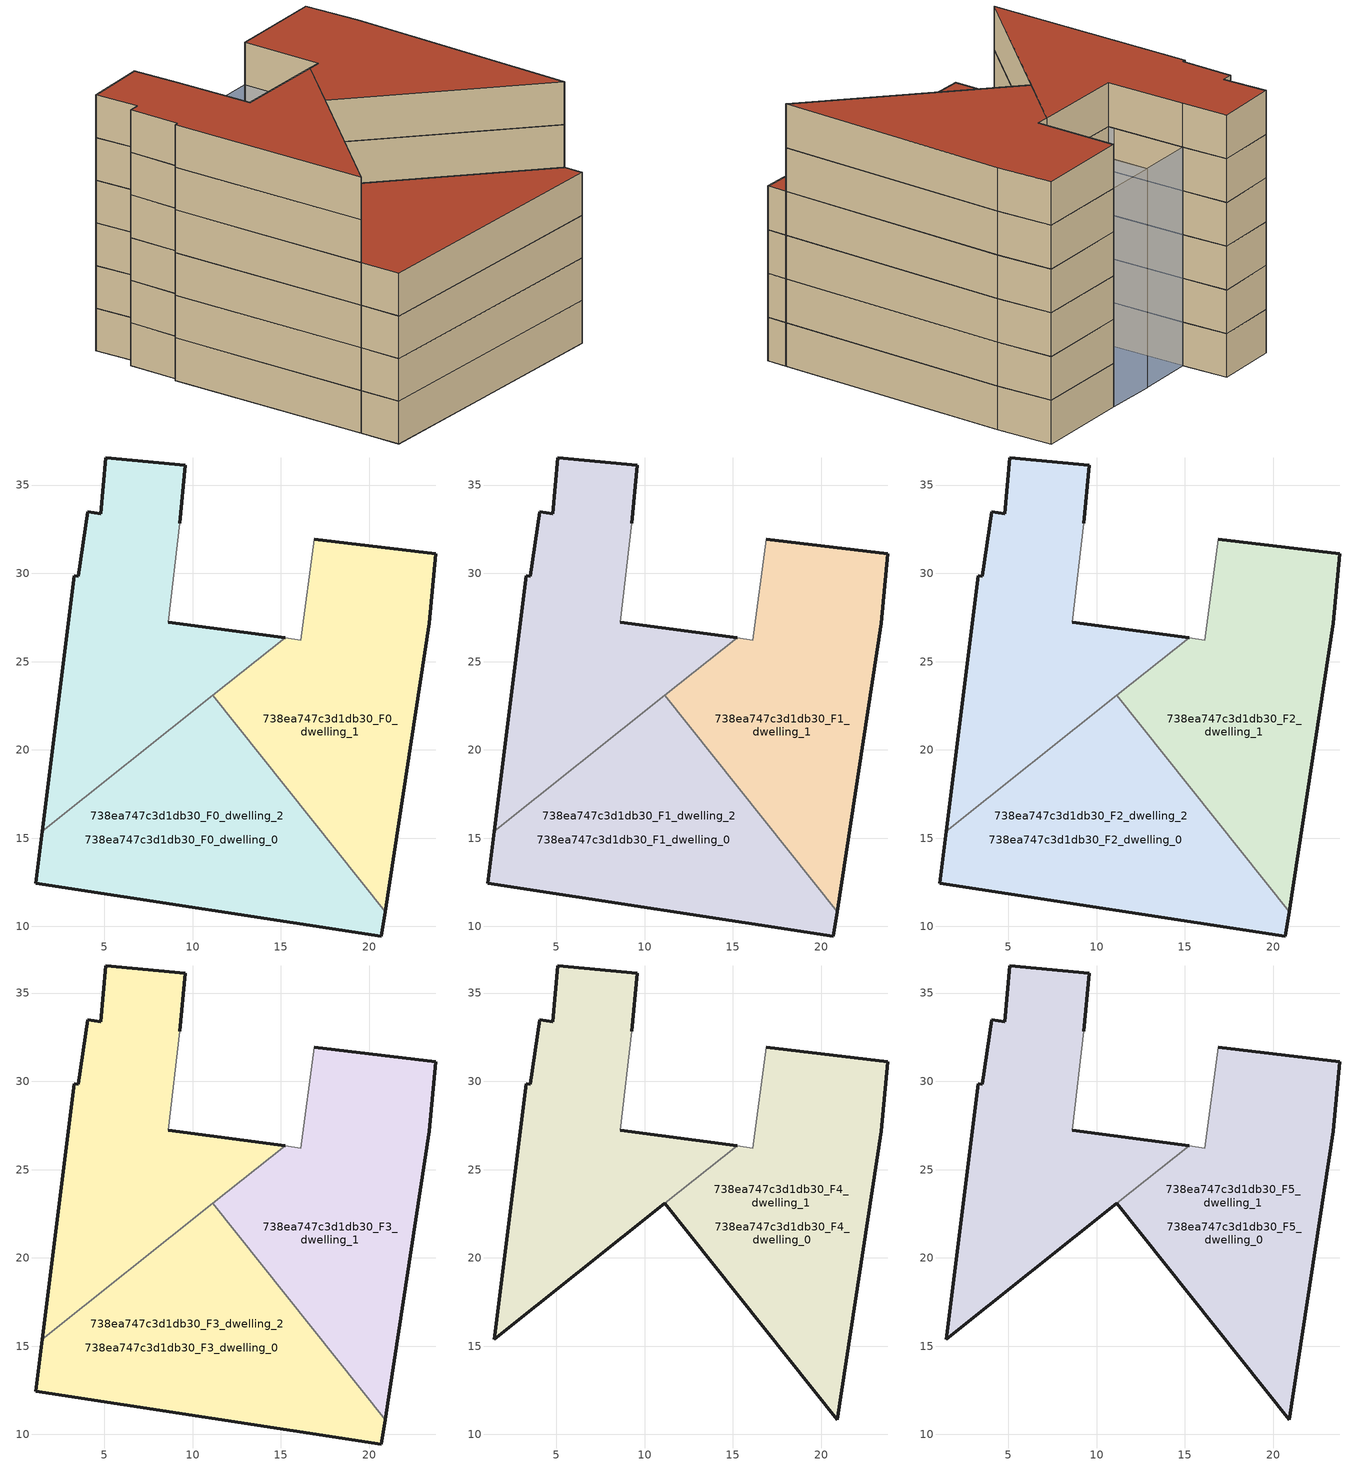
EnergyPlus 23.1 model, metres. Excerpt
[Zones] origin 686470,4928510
738ea747c3d1db30_F0_dwelling_0
 floor ground (EU_floor_Construction): 15.23,26.34 8.63,27.23 9.27,32.84 9.58,36.11 5.08,36.53 4.79,33.38 4.05,33.48 3.52,29.82 3.29,29.85 1.48,15.4 z0; 20.9,10.83 23.4,27.17 23.77,31.12 16.88,31.94 16.13,26.22 15.23,26.34 11.15,23.09 z0; 20.69,9.46 20.9,10.83 11.15,23.09 1.48,15.4 1.11,12.46 z0
 wall outside (EU_wall_Construction): 8.63,27.23 15.23,26.34 / 1.48,15.4 3.29,29.85 3.52,29.82 4.05,33.48 4.79,33.38 5.08,36.53 9.58,36.11 9.27,32.84 z0:3
 wall adiabatic (EU_wall_Construction): 9.27,32.84 8.63,27.23 z0:3
 wall to 738ea747c3d1db30_F0_dwelling_2 (EU_wall_Construction): 11.15,23.09 1.48,15.4 z0:3
 wall to 738ea747c3d1db30_F0_dwelling_1 (EU_wall_Construction): 15.23,26.34 11.15,23.09 z0:3
738ea747c3d1db30_F0_dwelling_1
 floor ground (EU_floor_Construction): 15.23,26.34 8.63,27.23 9.27,32.84 9.58,36.11 5.08,36.53 4.79,33.38 4.05,33.48 3.52,29.82 3.29,29.85 1.48,15.4 z0; 20.9,10.83 23.4,27.17 23.77,31.12 16.88,31.94 16.13,26.22 15.23,26.34 11.15,23.09 z0
 wall outside (EU_wall_Construction): 16.89,31.94 23.77,31.12 23.4,27.17 20.9,10.83 z0:3
 wall adiabatic (EU_wall_Construction): 15.23,26.34 16.13,26.22 16.89,31.94 z0:3
 wall to 738ea747c3d1db30_F0_dwelling_2 (EU_wall_Construction): 20.9,10.83 11.15,23.09 z0:3
738ea747c3d1db30_F0_dwelling_2
 floor ground (EU_floor_Construction): 15.23,26.34 8.63,27.23 9.27,32.84 9.58,36.11 5.08,36.53 4.79,33.38 4.05,33.48 3.52,29.82 3.29,29.85 1.48,15.4 z0; 20.69,9.46 20.9,10.83 11.15,23.09 1.48,15.4 1.11,12.46 z0
 wall outside (EU_wall_Construction): 20.9,10.83 20.69,9.46 1.11,12.46 1.48,15.4 z0:3
738ea747c3d1db30_F1_dwelling_0
 floor to 738ea747c3d1db30_F0_dwelling_0 (EU_floor_Construction): 15.23,26.34 8.63,27.23 9.27,32.84 9.58,36.11 5.08,36.53 4.79,33.38 4.05,33.48 3.52,29.82 3.29,29.85 1.48,15.4 z3
 floor adiabatic (EU_floor_Construction): 20.9,10.83 23.4,27.17 23.77,31.12 16.88,31.94 16.13,26.22 15.23,26.34 11.15,23.09 z3; 20.69,9.46 20.9,10.83 11.15,23.09 1.48,15.4 1.11,12.46 z3
 wall outside (EU_wall_Construction): 8.63,27.23 15.23,26.34 / 1.48,15.4 3.29,29.85 3.52,29.82 4.05,33.48 4.79,33.38 5.08,36.53 9.58,36.11 9.27,32.84 z3:6
 wall adiabatic (EU_wall_Construction): 9.27,32.84 8.63,27.23 z3:6
 wall to 738ea747c3d1db30_F1_dwelling_2 (EU_wall_Construction): 11.15,23.09 1.48,15.4 z3:6
 wall to 738ea747c3d1db30_F1_dwelling_1 (EU_wall_Construction): 15.23,26.34 11.15,23.09 z3:6
738ea747c3d1db30_F1_dwelling_1
 floor to 738ea747c3d1db30_F0_dwelling_1 (EU_floor_Construction): 20.9,10.83 23.4,27.17 23.77,31.12 16.88,31.94 16.13,26.22 15.23,26.34 11.15,23.09 z3
 floor adiabatic (EU_floor_Construction): 15.23,26.34 8.63,27.23 9.27,32.84 9.58,36.11 5.08,36.53 4.79,33.38 4.05,33.48 3.52,29.82 3.29,29.85 1.48,15.4 z3
 wall outside (EU_wall_Construction): 16.89,31.94 23.77,31.12 23.4,27.17 20.9,10.83 z3:6
 wall adiabatic (EU_wall_Construction): 15.23,26.34 16.13,26.22 16.89,31.94 z3:6
 wall to 738ea747c3d1db30_F1_dwelling_2 (EU_wall_Construction): 20.9,10.83 11.15,23.09 z3:6
738ea747c3d1db30_F1_dwelling_2
 floor to 738ea747c3d1db30_F0_dwelling_2 (EU_floor_Construction): 15.23,26.34 8.63,27.23 9.27,32.84 9.58,36.11 5.08,36.53 4.79,33.38 4.05,33.48 3.52,29.82 3.29,29.85 1.48,15.4 z3; 20.69,9.46 20.9,10.83 11.15,23.09 1.48,15.4 1.11,12.46 z3
 wall outside (EU_wall_Construction): 20.9,10.83 20.69,9.46 1.11,12.46 1.48,15.4 z3:6
738ea747c3d1db30_F2_dwelling_0
 floor to 738ea747c3d1db30_F1_dwelling_0 (EU_floor_Construction): 15.23,26.34 8.63,27.23 9.27,32.84 9.58,36.11 5.08,36.53 4.79,33.38 4.05,33.48 3.52,29.82 3.29,29.85 1.48,15.4 z6
 floor adiabatic (EU_floor_Construction): 20.9,10.83 23.4,27.17 23.77,31.12 16.88,31.94 16.13,26.22 15.23,26.34 11.15,23.09 z6; 20.69,9.46 20.9,10.83 11.15,23.09 1.48,15.4 1.11,12.46 z6
 wall outside (EU_wall_Construction): 8.63,27.23 15.23,26.34 / 1.48,15.4 3.29,29.85 3.52,29.82 4.05,33.48 4.79,33.38 5.08,36.53 9.58,36.11 9.27,32.84 z6:9
 wall adiabatic (EU_wall_Construction): 9.27,32.84 8.63,27.23 z6:9
 wall to 738ea747c3d1db30_F2_dwelling_2 (EU_wall_Construction): 11.15,23.09 1.48,15.4 z6:9
 wall to 738ea747c3d1db30_F2_dwelling_1 (EU_wall_Construction): 15.23,26.34 11.15,23.09 z6:9
738ea747c3d1db30_F2_dwelling_1
 floor to 738ea747c3d1db30_F1_dwelling_1 (EU_floor_Construction): 20.9,10.83 23.4,27.17 23.77,31.12 16.88,31.94 16.13,26.22 15.23,26.34 11.15,23.09 z6
 floor adiabatic (EU_floor_Construction): 15.23,26.34 8.63,27.23 9.27,32.84 9.58,36.11 5.08,36.53 4.79,33.38 4.05,33.48 3.52,29.82 3.29,29.85 1.48,15.4 z6
 wall outside (EU_wall_Construction): 16.89,31.94 23.77,31.12 23.4,27.17 20.9,10.83 z6:9
 wall adiabatic (EU_wall_Construction): 15.23,26.34 16.13,26.22 16.89,31.94 z6:9
 wall to 738ea747c3d1db30_F2_dwelling_2 (EU_wall_Construction): 20.9,10.83 11.15,23.09 z6:9
738ea747c3d1db30_F2_dwelling_2
 floor to 738ea747c3d1db30_F1_dwelling_2 (EU_floor_Construction): 15.23,26.34 8.63,27.23 9.27,32.84 9.58,36.11 5.08,36.53 4.79,33.38 4.05,33.48 3.52,29.82 3.29,29.85 1.48,15.4 z6; 20.69,9.46 20.9,10.83 11.15,23.09 1.48,15.4 1.11,12.46 z6
 wall outside (EU_wall_Construction): 20.9,10.83 20.69,9.46 1.11,12.46 1.48,15.4 z6:9
738ea747c3d1db30_F3_dwelling_0
 floor to 738ea747c3d1db30_F2_dwelling_0 (EU_floor_Construction): 15.23,26.34 8.63,27.23 9.27,32.84 9.58,36.11 5.08,36.53 4.79,33.38 4.05,33.48 3.52,29.82 3.29,29.85 1.48,15.4 z9
 floor adiabatic (EU_floor_Construction): 20.9,10.83 23.4,27.17 23.77,31.12 16.88,31.94 16.13,26.22 15.23,26.34 11.15,23.09 z9; 20.69,9.46 20.9,10.83 11.15,23.09 1.48,15.4 1.11,12.46 z9
 wall outside (EU_wall_Construction): 8.63,27.23 15.23,26.34 / 1.48,15.4 3.29,29.85 3.52,29.82 4.05,33.48 4.79,33.38 5.08,36.53 9.58,36.11 9.27,32.84 z9:12
 wall adiabatic (EU_wall_Construction): 9.27,32.84 8.63,27.23 z9:12
 wall to 738ea747c3d1db30_F3_dwelling_2 (EU_wall_Construction): 11.15,23.09 1.48,15.4 z9:12
 wall to 738ea747c3d1db30_F3_dwelling_1 (EU_wall_Construction): 15.23,26.34 11.15,23.09 z9:12
 roof outside (EU_floor_Construction): 11.15,23.09 20.9,10.83 20.69,9.46 1.11,12.46 1.48,15.4 z12
738ea747c3d1db30_F3_dwelling_1
 floor to 738ea747c3d1db30_F2_dwelling_1 (EU_floor_Construction): 20.9,10.83 23.4,27.17 23.77,31.12 16.88,31.94 16.13,26.22 15.23,26.34 11.15,23.09 z9
 floor adiabatic (EU_floor_Construction): 15.23,26.34 8.63,27.23 9.27,32.84 9.58,36.11 5.08,36.53 4.79,33.38 4.05,33.48 3.52,29.82 3.29,29.85 1.48,15.4 z9
 wall outside (EU_wall_Construction): 16.89,31.94 23.77,31.12 23.4,27.17 20.9,10.83 z9:12
 wall adiabatic (EU_wall_Construction): 15.23,26.34 16.13,26.22 16.89,31.94 z9:12
 wall to 738ea747c3d1db30_F3_dwelling_2 (EU_wall_Construction): 20.9,10.83 11.15,23.09 z9:12
738ea747c3d1db30_F3_dwelling_2
 floor to 738ea747c3d1db30_F2_dwelling_2 (EU_floor_Construction): 15.23,26.34 8.63,27.23 9.27,32.84 9.58,36.11 5.08,36.53 4.79,33.38 4.05,33.48 3.52,29.82 3.29,29.85 1.48,15.4 z9; 20.69,9.46 20.9,10.83 11.15,23.09 1.48,15.4 1.11,12.46 z9
 wall outside (EU_wall_Construction): 20.9,10.83 20.69,9.46 1.11,12.46 1.48,15.4 z9:12
 ceiling adiabatic (EU_roof_Construction): 9.58,36.11 9.27,32.84 8.63,27.23 15.23,26.34 1.48,15.4 3.29,29.85 3.52,29.82 4.05,33.48 4.79,33.38 5.08,36.53 z12
 roof outside (EU_roof_Construction): 11.15,23.09 20.9,10.83 20.69,9.46 1.11,12.46 1.48,15.4 z12
738ea747c3d1db30_F4_dwelling_0
 floor to 738ea747c3d1db30_F3_dwelling_0 (EU_floor_Construction): 15.23,26.34 8.63,27.23 9.27,32.84 9.58,36.11 5.08,36.53 4.79,33.38 4.05,33.48 3.52,29.82 3.29,29.85 1.48,15.4 z12
 floor adiabatic (EU_floor_Construction): 20.9,10.83 23.4,27.17 23.77,31.12 16.88,31.94 16.13,26.22 15.23,26.34 11.15,23.09 z12
 wall outside (EU_wall_Construction): 8.63,27.23 15.23,26.34 / 11.15,23.09 1.48,15.4 3.29,29.85 3.52,29.82 4.05,33.48 4.79,33.38 5.08,36.53 9.58,36.11 9.27,32.84 z12:15
 wall adiabatic (EU_wall_Construction): 9.27,32.84 8.63,27.23 z12:15
 wall to 738ea747c3d1db30_F4_dwelling_1 (EU_wall_Construction): 15.23,26.34 11.15,23.09 z12:15
738ea747c3d1db30_F4_dwelling_1
 floor to 738ea747c3d1db30_F3_dwelling_1 (EU_floor_Construction): 15.23,26.34 8.63,27.23 9.27,32.84 9.58,36.11 5.08,36.53 4.79,33.38 4.05,33.48 3.52,29.82 3.29,29.85 1.48,15.4 z12; 20.9,10.83 23.4,27.17 23.77,31.12 16.88,31.94 16.13,26.22 15.23,26.34 11.15,23.09 z12
 wall outside (EU_wall_Construction): 16.89,31.94 23.77,31.12 23.4,27.17 20.9,10.83 11.15,23.09 z12:15
 wall adiabatic (EU_wall_Construction): 15.23,26.34 16.13,26.22 16.89,31.94 z12:15
738ea747c3d1db30_F5_dwelling_0
 floor adiabatic (EU_floor_Construction): 15.23,26.34 8.63,27.23 9.27,32.84 9.58,36.11 5.08,36.53 4.79,33.38 4.05,33.48 3.52,29.82 3.29,29.85 1.48,15.4 z15; 20.9,10.83 23.4,27.17 23.77,31.12 16.88,31.94 16.13,26.22 15.23,26.34 11.15,23.09 z15
 wall outside (EU_wall_Construction): 8.63,27.23 15.23,26.34 / 11.15,23.09 1.48,15.4 3.29,29.85 3.52,29.82 4.05,33.48 4.79,33.38 5.08,36.53 9.58,36.11 9.27,32.84 z15:18
 wall adiabatic (EU_wall_Construction): 9.27,32.84 8.63,27.23 z15:18
 wall to 738ea747c3d1db30_F5_dwelling_1 (EU_wall_Construction): 15.23,26.34 11.15,23.09 z15:18
 roof outside (EU_roof_Construction): 9.58,36.11 9.27,32.84 8.63,27.23 15.23,26.34 1.48,15.4 3.29,29.85 3.52,29.82 4.05,33.48 4.79,33.38 5.08,36.53 z18; 23.77,31.12 23.4,27.17 20.9,10.83 11.15,23.09 15.23,26.34 16.13,26.22 16.88,31.94 z18
738ea747c3d1db30_F5_dwelling_1
 floor to 738ea747c3d1db30_F4_dwelling_1 (EU_floor_Construction): 15.23,26.34 8.63,27.23 9.27,32.84 9.58,36.11 5.08,36.53 4.79,33.38 4.05,33.48 3.52,29.82 3.29,29.85 1.48,15.4 z15; 20.9,10.83 23.4,27.17 23.77,31.12 16.88,31.94 16.13,26.22 15.23,26.34 11.15,23.09 z15
 wall outside (EU_wall_Construction): 16.89,31.94 23.77,31.12 23.4,27.17 20.9,10.83 11.15,23.09 z15:18
 wall adiabatic (EU_wall_Construction): 15.23,26.34 16.13,26.22 16.89,31.94 z15:18
 roof outside (EU_roof_Construction): 9.58,36.11 9.27,32.84 8.63,27.23 15.23,26.34 1.48,15.4 3.29,29.85 3.52,29.82 4.05,33.48 4.79,33.38 5.08,36.53 z18; 23.77,31.12 23.4,27.17 20.9,10.83 11.15,23.09 15.23,26.34 16.13,26.22 16.88,31.94 z18
shading: 16.88,31.94 16.13,26.22 / 16.13,26.22 12.54,26.69 / 12.54,26.69 13.29,32.41 / 13.29,32.41 16.88,31.94 / 8.62,27.15 9.27,32.84 / 9.27,32.84 13.29,32.38 / 13.29,32.38 12.64,26.69 / 12.64,26.69 8.62,27.15 z0:15
[Building]
EU S2 Campaign: North Axis=0; Terrain=City; Solar Distribution=FullExterior
[Site:Location]
Bologna: Latitude=44.5; Longitude=11.25; Time Zone=1; Elevation=37
[SizingPeriod:WeatherFileDays]
AnnualSizingPeriod: Begin Month=1; Begin Day of Month=1; End Month=12; End Day of Month=31; Day of Week for Start Day=Monday; Use Weather File Daylight Saving Period=No; Use Weather File Rain and Snow Indicators=No
[MATERIAL]
EU_InternalMass_Material: Roughness=MediumRough; Thickness=0.1; Conductivity=1; Density=1800; Specific Heat=900; Thermal Absorptance=0.9; Solar Absorptance=0.7; Visible Absorptance=0.7
[MATERIAL:NOMASS] Roughness=MediumRough; Thermal Absorptance=0.9; Solar Absorptance=0.7; Visible Absorptance=0.7
Name | Thermal Resistance
EU_wall_NoMass | 0.905828
EU_roof_NoMass | 0.37593
EU_floor_NoMass | 0.67114
[CONSTRUCTION]
EU_wall_Construction: EU_wall_NoMass
EU_roof_Construction: EU_roof_NoMass
EU_floor_Construction: EU_floor_NoMass
EU_InternalMass_Construction: EU_InternalMass_Material
[ZONE] Type=1; Multiplier=1; Ceiling Height=autocalculate; Floor Area=autocalculate; Part of Total Floor Area=Yes
Name | Volume
738ea747c3d1db30_F0_dwelling_0; 738ea747c3d1db30_F1_dwelling_0; 738ea747c3d1db30_F2_dwelling_0; 738ea747c3d1db30_F3_dwelling_0 | 1207.69
738ea747c3d1db30_F4_dwelling_0; 738ea747c3d1db30_F5_dwelling_0; 738ea747c3d1db30_F0_dwelling_1; 738ea747c3d1db30_F1_dwelling_1; 738ea747c3d1db30_F2_dwelling_1; 738ea747c3d1db30_F3_dwelling_1; 738ea747c3d1db30_F4_dwelling_1; 738ea747c3d1db30_F5_dwelling_1 | 788.041
738ea747c3d1db30_F0_dwelling_2; 738ea747c3d1db30_F1_dwelling_2; 738ea747c3d1db30_F2_dwelling_2; 738ea747c3d1db30_F3_dwelling_2 | 788.072
[INTERNALMASS] Construction=EU_InternalMass_Construction
Name | Zone or ZoneList | Surface Area
738ea747c3d1db30_F0_dwelling_0_EU_InternalMass | 738ea747c3d1db30_F0_dwelling_0 | 122.807
738ea747c3d1db30_F0_dwelling_1_EU_InternalMass | 738ea747c3d1db30_F0_dwelling_1 | 139.871
738ea747c3d1db30_F0_dwelling_2_EU_InternalMass | 738ea747c3d1db30_F0_dwelling_2 | 139.892
738ea747c3d1db30_F1_dwelling_0_EU_InternalMass | 738ea747c3d1db30_F1_dwelling_0 | 122.807
738ea747c3d1db30_F1_dwelling_1_EU_InternalMass | 738ea747c3d1db30_F1_dwelling_1 | 139.871
738ea747c3d1db30_F1_dwelling_2_EU_InternalMass | 738ea747c3d1db30_F1_dwelling_2 | 139.892
738ea747c3d1db30_F2_dwelling_0_EU_InternalMass | 738ea747c3d1db30_F2_dwelling_0 | 122.807
738ea747c3d1db30_F2_dwelling_1_EU_InternalMass | 738ea747c3d1db30_F2_dwelling_1 | 139.871
738ea747c3d1db30_F2_dwelling_2_EU_InternalMass | 738ea747c3d1db30_F2_dwelling_2 | 139.892
738ea747c3d1db30_F3_dwelling_0_EU_InternalMass | 738ea747c3d1db30_F3_dwelling_0 | 122.807
738ea747c3d1db30_F3_dwelling_1_EU_InternalMass | 738ea747c3d1db30_F3_dwelling_1 | 139.871
738ea747c3d1db30_F3_dwelling_2_EU_InternalMass | 738ea747c3d1db30_F3_dwelling_2 | 139.892
738ea747c3d1db30_F4_dwelling_0_EU_InternalMass | 738ea747c3d1db30_F4_dwelling_0 | 201.276
738ea747c3d1db30_F4_dwelling_1_EU_InternalMass | 738ea747c3d1db30_F4_dwelling_1 | 201.285
738ea747c3d1db30_F5_dwelling_0_EU_InternalMass | 738ea747c3d1db30_F5_dwelling_0 | 201.276
738ea747c3d1db30_F5_dwelling_1_EU_InternalMass | 738ea747c3d1db30_F5_dwelling_1 | 201.285
[OTHEREQUIPMENT] Fuel Type=Electricity; Design Level Calculation Method=Watts/Area; Power per Zone Floor Area=1; Fraction Latent=0; Fraction Radiant=0; Fraction Lost=0; Carbon Dioxide Generation Rate=0; EndUse Subcategory=EU_Step8_InternalGains
Name | Zone or ZoneList or Space or SpaceList | Schedule
EU_Step8_InternalGain_738ea747c3d1db30_F0_dwelling_0_f000 | 738ea747c3d1db30_F0_dwelling_0 | EU_Step8_GainSchedule_738ea747c3d1db30_F0_dwelling_0_f000
EU_Step8_InternalGain_738ea747c3d1db30_F0_dwelling_1_f000 | 738ea747c3d1db30_F0_dwelling_1 | EU_Step8_GainSchedule_738ea747c3d1db30_F0_dwelling_1_f000
EU_Step8_InternalGain_738ea747c3d1db30_F0_dwelling_2_f000 | 738ea747c3d1db30_F0_dwelling_2 | EU_Step8_GainSchedule_738ea747c3d1db30_F0_dwelling_2_f000
EU_Step8_InternalGain_738ea747c3d1db30_F1_dwelling_0_f000 | 738ea747c3d1db30_F1_dwelling_0 | EU_Step8_GainSchedule_738ea747c3d1db30_F1_dwelling_0_f000
EU_Step8_InternalGain_738ea747c3d1db30_F1_dwelling_1_f000 | 738ea747c3d1db30_F1_dwelling_1 | EU_Step8_GainSchedule_738ea747c3d1db30_F1_dwelling_1_f000
EU_Step8_InternalGain_738ea747c3d1db30_F1_dwelling_2_f000 | 738ea747c3d1db30_F1_dwelling_2 | EU_Step8_GainSchedule_738ea747c3d1db30_F1_dwelling_2_f000
EU_Step8_InternalGain_738ea747c3d1db30_F2_dwelling_0_f000 | 738ea747c3d1db30_F2_dwelling_0 | EU_Step8_GainSchedule_738ea747c3d1db30_F2_dwelling_0_f000
EU_Step8_InternalGain_738ea747c3d1db30_F2_dwelling_1_f000 | 738ea747c3d1db30_F2_dwelling_1 | EU_Step8_GainSchedule_738ea747c3d1db30_F2_dwelling_1_f000
EU_Step8_InternalGain_738ea747c3d1db30_F2_dwelling_2_f000 | 738ea747c3d1db30_F2_dwelling_2 | EU_Step8_GainSchedule_738ea747c3d1db30_F2_dwelling_2_f000
EU_Step8_InternalGain_738ea747c3d1db30_F3_dwelling_0_f000 | 738ea747c3d1db30_F3_dwelling_0 | EU_Step8_GainSchedule_738ea747c3d1db30_F3_dwelling_0_f000
EU_Step8_InternalGain_738ea747c3d1db30_F3_dwelling_1_f000 | 738ea747c3d1db30_F3_dwelling_1 | EU_Step8_GainSchedule_738ea747c3d1db30_F3_dwelling_1_f000
EU_Step8_InternalGain_738ea747c3d1db30_F3_dwelling_2_f000 | 738ea747c3d1db30_F3_dwelling_2 | EU_Step8_GainSchedule_738ea747c3d1db30_F3_dwelling_2_f000
EU_Step8_InternalGain_738ea747c3d1db30_F4_dwelling_0_f000 | 738ea747c3d1db30_F4_dwelling_0 | EU_Step8_GainSchedule_738ea747c3d1db30_F4_dwelling_0_f000
EU_Step8_InternalGain_738ea747c3d1db30_F4_dwelling_1_f000 | 738ea747c3d1db30_F4_dwelling_1 | EU_Step8_GainSchedule_738ea747c3d1db30_F4_dwelling_1_f000
EU_Step8_InternalGain_738ea747c3d1db30_F5_dwelling_0_f000 | 738ea747c3d1db30_F5_dwelling_0 | EU_Step8_GainSchedule_738ea747c3d1db30_F5_dwelling_0_f000
EU_Step8_InternalGain_738ea747c3d1db30_F5_dwelling_1_f000 | 738ea747c3d1db30_F5_dwelling_1 | EU_Step8_GainSchedule_738ea747c3d1db30_F5_dwelling_1_f000
[ZONEVENTILATION:DESIGNFLOWRATE] Schedule=EU_AlwaysOn; Design Flow Rate Calculation Method=AirChanges/Hour; Air Changes per Hour=0.73129; Ventilation Type=Natural; Fan Pressure Rise=0; Fan Total Efficiency=1; Constant Term Coefficient=1; Temperature Term Coefficient=0; Velocity Term Coefficient=0; Velocity Squared Term Coefficient=0; Minimum Indoor Temperature=-100; Maximum Indoor Temperature=100; Delta Temperature=-100; Minimum Outdoor Temperature=-100; Maximum Outdoor Temperature=100; Maximum Wind Speed=40
Name | Zone or ZoneList or Space or SpaceList
EU_ConstantAir_738ea747c3d1db30_F0_dwelling_0 | 738ea747c3d1db30_F0_dwelling_0
EU_ConstantAir_738ea747c3d1db30_F0_dwelling_1 | 738ea747c3d1db30_F0_dwelling_1
EU_ConstantAir_738ea747c3d1db30_F0_dwelling_2 | 738ea747c3d1db30_F0_dwelling_2
EU_ConstantAir_738ea747c3d1db30_F1_dwelling_0 | 738ea747c3d1db30_F1_dwelling_0
EU_ConstantAir_738ea747c3d1db30_F1_dwelling_1 | 738ea747c3d1db30_F1_dwelling_1
EU_ConstantAir_738ea747c3d1db30_F1_dwelling_2 | 738ea747c3d1db30_F1_dwelling_2
EU_ConstantAir_738ea747c3d1db30_F2_dwelling_0 | 738ea747c3d1db30_F2_dwelling_0
EU_ConstantAir_738ea747c3d1db30_F2_dwelling_1 | 738ea747c3d1db30_F2_dwelling_1
EU_ConstantAir_738ea747c3d1db30_F2_dwelling_2 | 738ea747c3d1db30_F2_dwelling_2
EU_ConstantAir_738ea747c3d1db30_F3_dwelling_0 | 738ea747c3d1db30_F3_dwelling_0
EU_ConstantAir_738ea747c3d1db30_F3_dwelling_1 | 738ea747c3d1db30_F3_dwelling_1
EU_ConstantAir_738ea747c3d1db30_F3_dwelling_2 | 738ea747c3d1db30_F3_dwelling_2
EU_ConstantAir_738ea747c3d1db30_F4_dwelling_0 | 738ea747c3d1db30_F4_dwelling_0
EU_ConstantAir_738ea747c3d1db30_F4_dwelling_1 | 738ea747c3d1db30_F4_dwelling_1
EU_ConstantAir_738ea747c3d1db30_F5_dwelling_0 | 738ea747c3d1db30_F5_dwelling_0
EU_ConstantAir_738ea747c3d1db30_F5_dwelling_1 | 738ea747c3d1db30_F5_dwelling_1
[HVACTEMPLATE:THERMOSTAT] Constant Heating Setpoint=20; Constant Cooling Setpoint=50
EU_HeatOnly_738ea747c3d1db30_F0_dwelling_0; EU_HeatOnly_738ea747c3d1db30_F0_dwelling_1; EU_HeatOnly_738ea747c3d1db30_F0_dwelling_2; EU_HeatOnly_738ea747c3d1db30_F1_dwelling_0; EU_HeatOnly_738ea747c3d1db30_F1_dwelling_1; EU_HeatOnly_738ea747c3d1db30_F1_dwelling_2; EU_HeatOnly_738ea747c3d1db30_F2_dwelling_0; EU_HeatOnly_738ea747c3d1db30_F2_dwelling_1; EU_HeatOnly_738ea747c3d1db30_F2_dwelling_2; EU_HeatOnly_738ea747c3d1db30_F3_dwelling_0; EU_HeatOnly_738ea747c3d1db30_F3_dwelling_1; EU_HeatOnly_738ea747c3d1db30_F3_dwelling_2; EU_HeatOnly_738ea747c3d1db30_F4_dwelling_0; EU_HeatOnly_738ea747c3d1db30_F4_dwelling_1; EU_HeatOnly_738ea747c3d1db30_F5_dwelling_0; EU_HeatOnly_738ea747c3d1db30_F5_dwelling_1
[HVACTEMPLATE:ZONE:IDEALLOADSAIRSYSTEM] System Availability Schedule=EU_AlwaysOn; Maximum Heating Supply Air Temperature=50; Minimum Cooling Supply Air Temperature=13; Maximum Heating Supply Air Humidity Ratio=0.0156; Minimum Cooling Supply Air Humidity Ratio=0.0077; Heating Limit=NoLimit; Cooling Limit=NoLimit; Heating Availability Schedule=EU_AlwaysOn; Cooling Availability Schedule=EU_CoolingOff; Dehumidification Control Type=ConstantSensibleHeatRatio; Cooling Sensible Heat Ratio=0.7; Dehumidification Setpoint=60; Humidification Control Type=None; Humidification Setpoint=30; Outdoor Air Method=None; Outdoor Air Flow Rate per Person=0.00944; Outdoor Air Flow Rate per Zone Floor Area=0; Outdoor Air Flow Rate per Zone=0; Demand Controlled Ventilation Type=None; Outdoor Air Economizer Type=NoEconomizer; Heat Recovery Type=None; Sensible Heat Recovery Effectiveness=0.7; Latent Heat Recovery Effectiveness=0.65
Name | Template Thermostat
738ea747c3d1db30_F0_dwelling_0 | EU_HeatOnly_738ea747c3d1db30_F0_dwelling_0
738ea747c3d1db30_F0_dwelling_1 | EU_HeatOnly_738ea747c3d1db30_F0_dwelling_1
738ea747c3d1db30_F0_dwelling_2 | EU_HeatOnly_738ea747c3d1db30_F0_dwelling_2
738ea747c3d1db30_F1_dwelling_0 | EU_HeatOnly_738ea747c3d1db30_F1_dwelling_0
738ea747c3d1db30_F1_dwelling_1 | EU_HeatOnly_738ea747c3d1db30_F1_dwelling_1
738ea747c3d1db30_F1_dwelling_2 | EU_HeatOnly_738ea747c3d1db30_F1_dwelling_2
738ea747c3d1db30_F2_dwelling_0 | EU_HeatOnly_738ea747c3d1db30_F2_dwelling_0
738ea747c3d1db30_F2_dwelling_1 | EU_HeatOnly_738ea747c3d1db30_F2_dwelling_1
738ea747c3d1db30_F2_dwelling_2 | EU_HeatOnly_738ea747c3d1db30_F2_dwelling_2
738ea747c3d1db30_F3_dwelling_0 | EU_HeatOnly_738ea747c3d1db30_F3_dwelling_0
738ea747c3d1db30_F3_dwelling_1 | EU_HeatOnly_738ea747c3d1db30_F3_dwelling_1
738ea747c3d1db30_F3_dwelling_2 | EU_HeatOnly_738ea747c3d1db30_F3_dwelling_2
738ea747c3d1db30_F4_dwelling_0 | EU_HeatOnly_738ea747c3d1db30_F4_dwelling_0
738ea747c3d1db30_F4_dwelling_1 | EU_HeatOnly_738ea747c3d1db30_F4_dwelling_1
738ea747c3d1db30_F5_dwelling_0 | EU_HeatOnly_738ea747c3d1db30_F5_dwelling_0
738ea747c3d1db30_F5_dwelling_1 | EU_HeatOnly_738ea747c3d1db30_F5_dwelling_1
[SIZING:ZONE] Zone Cooling Design Supply Air Temperature Input Method=SupplyAirTemperature; Zone Cooling Design Supply Air Temperature=13; Zone Heating Design Supply Air Temperature Input Method=SupplyAirTemperature; Zone Heating Design Supply Air Temperature=50; Zone Cooling Design Supply Air Humidity Ratio=0.008; Zone Heating Design Supply Air Humidity Ratio=0.008; Cooling Design Air Flow Method=DesignDay; Cooling Design Air Flow Rate=0; Cooling Minimum Air Flow per Zone Floor Area=0.000762; Cooling Minimum Air Flow=0; Cooling Minimum Air Flow Fraction=0.2; Heating Design Air Flow Method=DesignDay; Heating Design Air Flow Rate=0; Heating Maximum Air Flow per Zone Floor Area=0.002032; Heating Maximum Air Flow=0.141576; Heating Maximum Air Flow Fraction=0.3; Account for Dedicated Outdoor Air System=No; Dedicated Outdoor Air System Control Strategy=NeutralSupplyAir; Dedicated Outdoor Air Low Setpoint Temperature for Design=autosize; Dedicated Outdoor Air High Setpoint Temperature for Design=autosize; Zone Load Sizing Method=Sensible Load Only No Latent Load; Zone Latent Cooling Design Supply Air Humidity Ratio Input Method=HumidityRatioDifference; Zone Cooling Design Supply Air Humidity Ratio Difference=0.005; Zone Latent Heating Design Supply Air Humidity Ratio Input Method=HumidityRatioDifference; Zone Humidification Design Supply Air Humidity Ratio Difference=0.005
738ea747c3d1db30_F0_dwelling_0; 738ea747c3d1db30_F0_dwelling_1; 738ea747c3d1db30_F0_dwelling_2; 738ea747c3d1db30_F1_dwelling_0; 738ea747c3d1db30_F1_dwelling_1; 738ea747c3d1db30_F1_dwelling_2; 738ea747c3d1db30_F2_dwelling_0; 738ea747c3d1db30_F2_dwelling_1; 738ea747c3d1db30_F2_dwelling_2; 738ea747c3d1db30_F3_dwelling_0; 738ea747c3d1db30_F3_dwelling_1; 738ea747c3d1db30_F3_dwelling_2; 738ea747c3d1db30_F4_dwelling_0; 738ea747c3d1db30_F4_dwelling_1; 738ea747c3d1db30_F5_dwelling_0; 738ea747c3d1db30_F5_dwelling_1
[SCHEDULE:CONSTANT]
Name | Hourly Value
EU_AlwaysOn | 1
EU_CoolingOff | 0
[SCHEDULE:FILE] Column Number=1; Rows to Skip at Top=0; Number of Hours of Data=8760; Column Separator=Comma; Interpolate to Timestep=No; Minutes per Item=60; Adjust Schedule for Daylight Savings=Yes
Name | File
EU_Step8_GainSchedule_738ea747c3d1db30_F0_dwelling_0_f000 | ../../schedules/738ea747c3d1db30/738ea747c3d1db30_F0_dwelling_0_f000_gain.csv
EU_Step8_GainSchedule_738ea747c3d1db30_F0_dwelling_1_f000 | ../../schedules/738ea747c3d1db30/738ea747c3d1db30_F0_dwelling_1_f000_gain.csv
EU_Step8_GainSchedule_738ea747c3d1db30_F0_dwelling_2_f000 | ../../schedules/738ea747c3d1db30/738ea747c3d1db30_F0_dwelling_2_f000_gain.csv
EU_Step8_GainSchedule_738ea747c3d1db30_F1_dwelling_0_f000 | ../../schedules/738ea747c3d1db30/738ea747c3d1db30_F1_dwelling_0_f000_gain.csv
EU_Step8_GainSchedule_738ea747c3d1db30_F1_dwelling_1_f000 | ../../schedules/738ea747c3d1db30/738ea747c3d1db30_F1_dwelling_1_f000_gain.csv
EU_Step8_GainSchedule_738ea747c3d1db30_F1_dwelling_2_f000 | ../../schedules/738ea747c3d1db30/738ea747c3d1db30_F1_dwelling_2_f000_gain.csv
EU_Step8_GainSchedule_738ea747c3d1db30_F2_dwelling_0_f000 | ../../schedules/738ea747c3d1db30/738ea747c3d1db30_F2_dwelling_0_f000_gain.csv
EU_Step8_GainSchedule_738ea747c3d1db30_F2_dwelling_1_f000 | ../../schedules/738ea747c3d1db30/738ea747c3d1db30_F2_dwelling_1_f000_gain.csv
EU_Step8_GainSchedule_738ea747c3d1db30_F2_dwelling_2_f000 | ../../schedules/738ea747c3d1db30/738ea747c3d1db30_F2_dwelling_2_f000_gain.csv
EU_Step8_GainSchedule_738ea747c3d1db30_F3_dwelling_0_f000 | ../../schedules/738ea747c3d1db30/738ea747c3d1db30_F3_dwelling_0_f000_gain.csv
EU_Step8_GainSchedule_738ea747c3d1db30_F3_dwelling_1_f000 | ../../schedules/738ea747c3d1db30/738ea747c3d1db30_F3_dwelling_1_f000_gain.csv
EU_Step8_GainSchedule_738ea747c3d1db30_F3_dwelling_2_f000 | ../../schedules/738ea747c3d1db30/738ea747c3d1db30_F3_dwelling_2_f000_gain.csv
EU_Step8_GainSchedule_738ea747c3d1db30_F4_dwelling_0_f000 | ../../schedules/738ea747c3d1db30/738ea747c3d1db30_F4_dwelling_0_f000_gain.csv
EU_Step8_GainSchedule_738ea747c3d1db30_F4_dwelling_1_f000 | ../../schedules/738ea747c3d1db30/738ea747c3d1db30_F4_dwelling_1_f000_gain.csv
EU_Step8_GainSchedule_738ea747c3d1db30_F5_dwelling_0_f000 | ../../schedules/738ea747c3d1db30/738ea747c3d1db30_F5_dwelling_0_f000_gain.csv
EU_Step8_GainSchedule_738ea747c3d1db30_F5_dwelling_1_f000 | ../../schedules/738ea747c3d1db30/738ea747c3d1db30_F5_dwelling_1_f000_gain.csv
